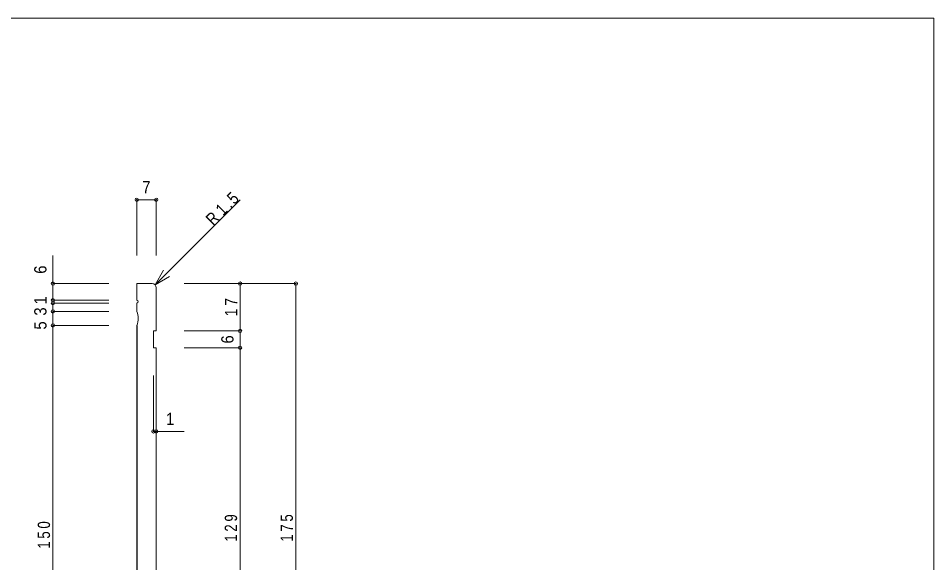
# Model space of a CAD drawing. Units: millimetres at full size, sheet at 1:2; some dimension numbers follow another scale. Extents: x -282 to 282, y -195 to 195.
# Drawn here: x -45.9 to 282, y 0 to 195 of the extents above; entities that cross this region are included whole.
import ezdxf
from ezdxf.enums import TextEntityAlignment as Align

# ---------------------------------------------------------------- set-up
doc = ezdxf.new("R2010")
doc.units = ezdxf.units.MM
doc.header["$LTSCALE"] = 2
doc.header["$PDMODE"] = 32
doc.header["$PDSIZE"] = 1.2
for name, color, linetype, lineweight in [('4-0_ＫＢ製品', 2, 'Continuous', 9), ('4-3_寸法', 4, 'Continuous', 9), ('4-4_引出線字', 4, 'Continuous', 9), ('4-8_他製品', 7, 'Continuous', 9), ('F-0_図面枠', 5, 'Continuous', 9)]:
    doc.layers.add(name, color=color, linetype=linetype, lineweight=lineweight)
doc.styles.add('HGｺﾞｼｯｸM', font='')
doc.styles.get('HGｺﾞｼｯｸM').set_extended_font_data('HGｺﾞｼｯｸM')

msp = doc.modelspace()

# ---------------------------------------------------------------- linework, layer by layer
at = {"layer": '4-0_ＫＢ製品'}
for p, q in [((-3.5, 94), (-3.5, 100)), ((2, 100), (-3.5, 100)), ((3.5, 98.5), (3.5, 83)), ((-3.5, 90), (-3.5, 93)), ((-3.5, 85), (-3.5, -65)), ((2.5, 83), (2.5, 77)), ((3.5, 83), (2.5, 83)), ((2.5, 77), (3.5, 77))]:
    msp.add_line(p, q, dxfattribs=at)
msp.add_lwpolyline([(2.5, -52), (3.5, -52), (3.5, 77)], dxfattribs=at)
for centre, radius, start, end in [((2, 98.5), 1.5, 0, 90), ((-3.5, 93.5), 0.5, 270, 90), ((-9.5, 87.5), 6.5, 337.38014, 22.61986)]:
    msp.add_arc(centre, radius, start, end, dxfattribs=at)
at = {"layer": '4-3_寸法'}
for p, q in [((-3.5, 130), (3.5, 130)), ((-3.5, 130), (-3.5, 110)), ((3.5, 130), (3.5, 110)), ((-33.5, 110), (-33.5, 94)), ((-33.5, 100), (-13.5, 100)), ((33.5, 100), (13.5, 100)), ((33.5, 83), (33.5, 100)), ((53.5, 100), (33.5, 100)), ((53.5, 100), (53.5, -75)), ((-33.5, 94), (-13.5, 94)), ((-33.5, 94), (-33.5, 93)), ((-33.5, 93), (-13.5, 93)), ((-33.5, 93), (-33.5, 90)), ((-33.5, 90), (-13.5, 90)), ((-33.5, 90), (-33.5, 85)), ((-33.5, 85), (-13.5, 85)), ((-33.5, 85), (-33.5, -65)), ((33.5, 83), (13.5, 83)), ((33.5, 77), (33.5, 83)), ((33.5, 77), (13.5, 77)), ((33.5, -52), (33.5, 77)), ((2.5, 47), (2.5, 67)), ((3.5, 47), (3.5, 67)), ((2.5, 47), (13.5, 47))]:
    msp.add_line(p, q, dxfattribs=at)
for p in [(-3.5, 130), (3.5, 130), (-33.5, 100), (33.5, 100), (53.5, 100), (-33.5, 94), (-33.5, 93), (-33.5, 90), (-33.5, 85), (33.5, 83), (33.5, 77), (2.5, 47), (3.5, 47)]:
    msp.add_point(p, dxfattribs=at)
at = {"layer": '4-4_引出線字'}
for q in [(33.5, 130), (6.061, 104.757), (8.257, 102.561)]:
    msp.add_line((3.061, 99.561), q, dxfattribs=at)
at = {"layer": '4-8_他製品'}
for p in [(-3.5, 85), (-3.3, -65)]:
    msp.add_line(p, (-3.3, 85), dxfattribs=at)
at = {"layer": 'F-0_図面枠'}
for p, q in [((-282, 195), (282, 195)), ((282, 195), (282, -195))]:
    msp.add_line(p, q, dxfattribs=at)

# ---------------------------------------------------------------- texts
at = {"layer": '4-3_寸法', "color": 7, "style": 'HGｺﾞｼｯｸM', "width": 0.9}
for s, p in [('7', (-1.5, 131)), ('1', (7, 48))]:
    msp.add_text(s, height=4.399, dxfattribs=at).set_placement(p, align=Align.BOTTOM_LEFT)
for s, p in [('6', (-34.5, 103.5)), ('1', (-34.5, 92.5)), ('3', (-34.5, 88.5)), ('5', (-34.5, 83.5)), ('6', (32.5, 78.5))]:
    msp.add_text(s, height=4.399, rotation=90, dxfattribs=at).set_placement(p, align=Align.BOTTOM_LEFT)
at = {"layer": '4-3_寸法', "color": 7, "char_height": 4.399, "attachment_point": 7, "rotation": 90, "style": 'HGｺﾞｼｯｸM'}
for s, insert in [('\\T1.36;\\W0.85;17', (32.5, 88.25)), ('\\T1.38;\\W0.8;129', (32.5, 7.5)), ('\\T1.38;\\W0.8;175', (52.5, 7.5)), ('\\T1.38;\\W0.8;150', (-34.5, 5))]:
    msp.add_mtext(s, dxfattribs=dict(at, insert=insert))
at = {"layer": '4-4_引出線字', "color": 7, "insert": (23.954, 120.454), "char_height": 4.399, "attachment_point": 7, "rotation": 45, "style": 'HGｺﾞｼｯｸM'}
msp.add_mtext('\\T1.38;\\W0.85;R1.5', dxfattribs=at)

doc.saveas('drawing.dxf')
